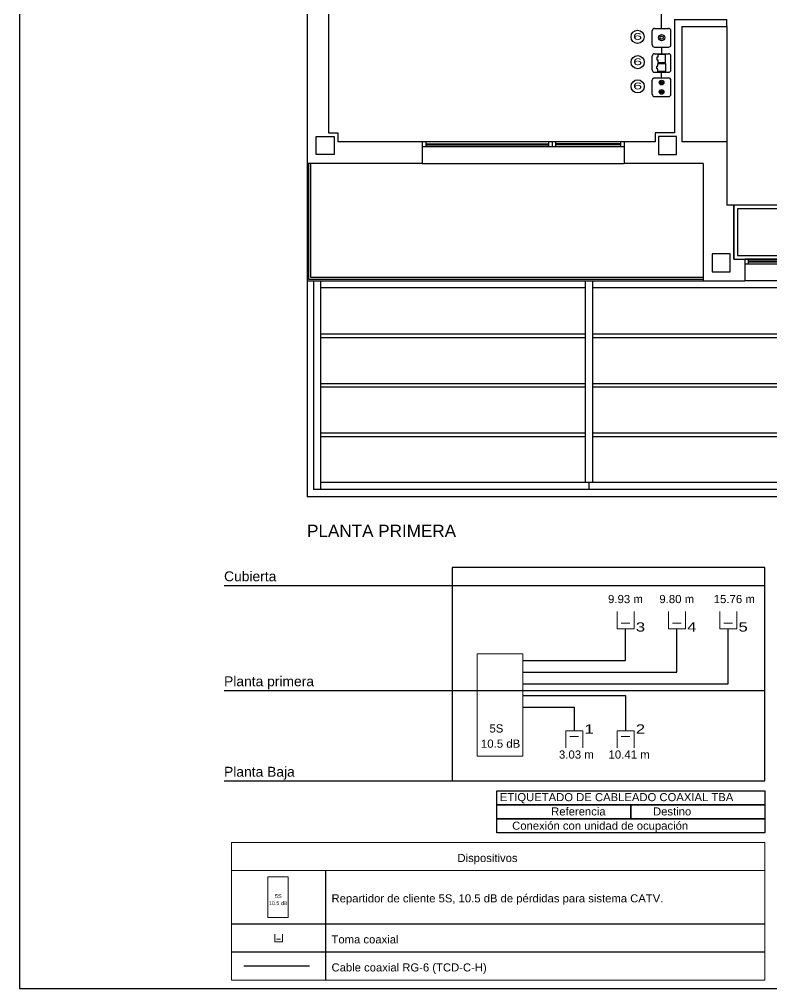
# Model space of a CAD drawing. Header units: millimetres. Extents: x 441156 to 441876, y 4514765 to 4515211.
# Drawn here: x 441536.12 to 441546.56, y 4515133.81 to 4515147.27 of the extents above; entities that cross this region are included whole.
import ezdxf
from ezdxf.enums import TextEntityAlignment as Align

# ---------------------------------------------------------------- set-up
doc = ezdxf.new("R2010")
doc.units = ezdxf.units.MM
doc.layers.add('01_cartela', color=6, linetype='Continuous', plot=False)
for name, color, linetype in [('01_mono PRIMERA', 2, 'Continuous'), ('01_solar térmico', 3, 'Continuous'), ('01_textos', 7, 'Continuous'), ('BORDE-A1', 4, 'Continuous'), ('CALEFAC_NOTAS', 7, 'Continuous'), ('VENTILACIÓN NOTAS', 7, 'Continuous')]:
    doc.layers.add(name, color=color, linetype=linetype)
doc.layers.add('FPL_PLANO_LEYENDA_ESQ_TBA_COAX_ESPANYA', color=7, linetype='Continuous', lineweight=0)
doc.layers.add('FPL_PLANO_TBA_COAX_ESPANYA', color=7, linetype='Continuous', lineweight=0)
doc.styles.add('CYPETXT_romans', font='arial.ttf', dxfattribs={"height": 0.2})
doc.styles.add('Estilo1', font='swissel.ttf')
doc.styles.add('NIEVES2', font='sanss___.ttf')

# ---------------------------------------------------------------- blocks, each defined once
blk = doc.blocks.new('A$C065C7C63')
at = {"layer": '01_mono PRIMERA', "color": 254}
for p, q in [((2.307, 7.605, 0), (2.307, 5.055, 0)), ((2.007, 7.405, 0), (2.007, 4.63, 0)), ((7.107, 6.63, 0), (7.832, 6.63, 0)), ((7.832, 6.53, 0), (7.832, 6.63, 0)), ((7.207, 6.53, 0), (7.207, 4.93, 0)), ((7.207, 6.53, 0), (7.832, 6.53, 0)), ((7.832, 6.53, 0), (7.832, 4.93, 0)), ((3.607, 4.93, 0), (2.432, 4.93, 0)), ((3.607, 4.93, 0), (3.607, 4.63, 0)), ((6.407, 4.93, 0), (3.607, 4.93, 0)), ((6.407, 4.86, 0), (3.607, 4.86, 0)), ((3.657, 4.93, 0), (3.657, 4.86, 0)), ((3.657, 4.902, 0), (5.357, 4.902, 0)), ((3.657, 4.888, 0), (5.357, 4.888, 0)), ((5.357, 4.93, 0), (5.357, 4.86, 0)), ((5.407, 4.93, 0), (5.407, 4.86, 0)), ((5.457, 4.93, 0), (5.457, 4.86, 0)), ((6.357, 4.902, 0), (5.457, 4.902, 0)), ((6.357, 4.888, 0), (5.457, 4.888, 0)), ((6.357, 4.93, 0), (6.357, 4.86, 0)), ((6.837, 4.93, 0), (6.407, 4.93, 0)), ((6.407, 4.93, 0), (6.407, 4.63, 0)), ((7.832, 4.93, 0), (7.207, 4.93, 0)), ((7.832, 4.93, 0), (7.832, 4.05, 0)), ((3.607, 4.63, 0), (2.007, 4.63, 0)), ((2.007, 4.63, 0), (2.007, 3, 0)), ((2.027, 4.63, 0), (2.027, 3.02, 0)), ((2.057, 4.63, 0), (2.057, 3.05, 0)), ((3.607, 4.63, 0), (6.407, 4.63, 0)), ((7.507, 4.63, 0), (6.407, 4.63, 0)), ((7.507, 4.63, 0), (7.507, 3, 0)), ((7.932, 3.3, 0), (8.082, 3.3, 0)), ((8.782, 3.3, 0), (8.082, 3.3, 0)), ((8.082, 3.3, 0), (8.082, 3, 0)), ((8.132, 3.3, 0), (8.132, 3.23, 0)), ((8.732, 3.272, 0), (8.132, 3.272, 0)), ((8.732, 3.258, 0), (8.132, 3.258, 0)), ((8.782, 3.23, 0), (8.082, 3.23, 0)), ((2.007, 3, 0), (7.507, 3, 0)), ((2.007, 3, 0), (2.007, 0, 0)), ((2.027, 3.02, 0), (7.507, 3.02, 0)), ((2.057, 3.05, 0), (7.507, 3.05, 0)), ((2.097, 3, 0), (2.097, 0.1, 0)), ((2.197, 0.1, 0), (2.197, 3, 0)), ((5.872, 0.2), (5.872, 3)), ((5.972, 0.2), (5.972, 3)), ((7.507, 3, 0), (8.082, 3, 0)), ((8.782, 3, 0), (8.082, 3, 0)), ((5.872, 2.9), (2.197, 2.9, 0)), ((9.648, 2.9, 0), (5.972, 2.9)), ((2.197, 2.263, 0), (5.872, 2.263)), ((2.197, 2.213, 0), (5.872, 2.213)), ((5.972, 2.263), (9.648, 2.263, 0)), ((5.972, 2.213), (9.648, 2.213, 0)), ((2.197, 1.575, 0), (5.872, 1.575)), ((2.197, 1.525, 0), (5.872, 1.525)), ((5.972, 1.575), (9.648, 1.575, 0)), ((5.972, 1.525), (9.648, 1.525, 0)), ((2.197, 0.888, 0), (5.872, 0.888)), ((2.197, 0.838, 0), (5.872, 0.838)), ((5.972, 0.888), (9.648, 0.888, 0)), ((5.972, 0.838), (9.648, 0.838, 0)), ((9.648, 0.2, 0), (2.197, 0.2, 0)), ((5.922, 0.1), (5.922, 0.2)), ((5.922, 0.1), (5.922, 0.2)), ((9.757, 0, 0), (2.007, 0, 0)), ((9.748, 0.1, 0), (2.097, 0.1, 0))]:
    blk.add_line(p, q, dxfattribs=at)
for points in [[(7.107, 6.63), (7.107, 5.055), (6.837, 5.055), (6.837, 4.93)], [(2.307, 5.055), (2.432, 5.055), (2.432, 4.93)], [(7.932, 3.3), (7.932, 4.05), (7.832, 4.05)]]:
    blk.add_lwpolyline(points, dxfattribs=at)
for points in [[(2.382, 4.755), (2.132, 4.755), (2.132, 5.005), (2.382, 5.005), (2.382, 4.755)], [(6.887, 4.755), (7.137, 4.755), (7.137, 5.005), (6.887, 5.005), (6.887, 4.755)], [(7.632, 3.125), (7.882, 3.125), (7.882, 3.375), (7.632, 3.375), (7.632, 3.125)]]:
    blk.add_lwpolyline(points, close=True, dxfattribs=at)
at = {"layer": '01_mono PRIMERA', "color": 254, "elevation": 0}
for points in [[(9.732, 4.05), (7.932, 4.05), (7.932, 3.3), (9.732, 3.3)], [(9.682, 4), (7.982, 4), (7.982, 3.35), (9.682, 3.35)]]:
    blk.add_lwpolyline(points, close=True, dxfattribs=at)

msp = doc.modelspace()

# ---------------------------------------------------------------- hatches: boundary and pattern name
at = {"layer": '01_solar térmico'}
h = msp.add_hatch(color=202, dxfattribs=at)
edge = h.paths.add_edge_path()
edge.add_arc((441545.03771823, 4515146.39623269), 0.01612299, 0, 360)
h = msp.add_hatch(color=202, dxfattribs=at)
edge = h.paths.add_edge_path()
edge.add_arc((441545.03771822, 4515146.26724876), 0.01612299, 0, 360)

# ---------------------------------------------------------------- linework, layer by layer
at = {"layer": '01_cartela', "color": 3}
msp.add_lwpolyline([(441536.12364582, 4515155.34750872), (441536.12364582, 4515133.8124847), (441566.76163388, 4515133.8124847), (441566.76163388, 4515155.34750872)], close=True, dxfattribs=at)
at = {"layer": '01_solar térmico', "color": 202}
for p, q in [((441544.90771824, 4515146.92168529, 0.49999947), (441544.90771824, 4515147.11668529, 0.49999947)), ((441544.94021824, 4515147.14918529, 0.49999947), (441545.13521824, 4515147.14918529, 0.49999947)), ((441545.16771824, 4515146.92168529, 0.49999947), (441545.16771824, 4515147.11668529, 0.49999947)), ((441544.94021824, 4515146.88918529, 0.49999947), (441545.13521824, 4515146.88918529, 0.49999947)), ((441545.03771824, 4515146.88918529, 0.49999947), (441545.03771823, 4515146.79693453, -0.00000053)), ((441544.9087343, 4515146.57121266, -0.00000053), (441544.9087343, 4515146.76468855, -0.00000053)), ((441544.94098029, 4515146.79693453, -0.00000053), (441545.13445618, 4515146.79693453, -0.00000053)), ((441545.16670216, 4515146.57121265, -0.00000053), (441545.16670216, 4515146.76468855, -0.00000053)), ((441544.94098028, 4515146.53896667, -0.00000053), (441545.13445618, 4515146.53896667, -0.00000053)), ((441544.90873429, 4515146.23500278, -0.00000053), (441544.9087343, 4515146.42847868, -0.00000053)), ((441544.94098028, 4515146.46072466, -0.00000053), (441545.13445618, 4515146.46072466, -0.00000053)), ((441545.16670216, 4515146.23500277, -0.00000053), (441545.16670216, 4515146.42847867, -0.00000053)), ((441544.94098028, 4515146.2027568, -0.00000053), (441545.13445617, 4515146.20275679, -0.00000053))]:
    msp.add_line(p, q, dxfattribs=at)
at = {"layer": '01_solar térmico', "color": 202, "elevation": -0.00000053}
for points in [[(441545.03771824, 4515147.14918529), (441545.03771823, 4515147.95366532), (441544.38825024, 4515147.95366532), (441544.38825024, 4515149.76845559), (441543.6706826, 4515149.76845559)], [(441545.03771823, 4515146.46072466), (441545.03771823, 4515146.53896667)]]:
    msp.add_lwpolyline(points, dxfattribs=at)
for points in [[(441544.98441511, 4515146.67646972), (441545.092572, 4515146.67646972), (441545.092572, 4515146.78462661), (441544.98441511, 4515146.78462662), (441544.98441511, 4515146.74857432), (441544.97089549, 4515146.74857432), (441544.97089549, 4515146.71252202), (441544.98441511, 4515146.71252202)], [(441544.9844151, 4515146.65943149), (441545.092572, 4515146.65943149), (441545.092572, 4515146.55127459), (441544.9844151, 4515146.55127459), (441544.9844151, 4515146.58732689), (441544.97089549, 4515146.58732689), (441544.97089549, 4515146.62337919), (441544.9844151, 4515146.62337919)]]:
    msp.add_lwpolyline(points, close=True, dxfattribs=at)
at = {"layer": '01_solar térmico', "color": 202}
msp.add_lwpolyline([(441539.23802099, 4515134.12705465), (441540.15057473, 4515134.12705465)], dxfattribs=at)
for centre, radius in [((441545.03771824, 4515147.01918529, 0.49999947), 0.04333333), ((441545.03771824, 4515147.01918529, 0.49999947), 0.02166667), ((441545.03771823, 4515146.39623269, -0.00000053), 0.03224598), ((441545.03771823, 4515146.39623269, -0.00000053), 0.01612299), ((441545.03771822, 4515146.26724876, -0.00000053), 0.03224598), ((441545.03771822, 4515146.26724876, -0.00000053), 0.01612299)]:
    msp.add_circle(centre, radius, dxfattribs=at)
for centre, radius, start, end in [((441544.94021824, 4515147.11668529, 0.49999947), 0.0325, 90, 180), ((441545.13521824, 4515147.11668529, 0.49999947), 0.0325, 0, 90), ((441544.94021824, 4515146.92168529, 0.49999947), 0.0325, 180, 270), ((441545.13521824, 4515146.92168529, 0.49999947), 0.0325, 270, 0), ((441544.94098029, 4515146.76468855, -0.00000053), 0.03224598, 89.999998933, 179.999998933), ((441545.13445618, 4515146.76468855, -0.00000053), 0.03224598, 359.999998933, 89.999998933), ((441544.94098028, 4515146.57121266, -0.00000053), 0.03224598, 179.999998933, 269.999998933), ((441545.13445618, 4515146.57121265, -0.00000053), 0.03224598, 269.999998933, 359.999998933), ((441544.94098028, 4515146.42847868, -0.00000053), 0.03224598, 89.999998933, 179.999998933), ((441545.13445618, 4515146.42847867, -0.00000053), 0.03224598, 359.999998933, 89.999998933), ((441544.94098028, 4515146.23500278, -0.00000053), 0.03224598, 179.999998933, 269.999998933), ((441545.13445617, 4515146.23500278, -0.00000053), 0.03224598, 269.999998933, 359.999998933)]:
    msp.add_arc(centre, radius, start, end, dxfattribs=at)
at = {"layer": 'BORDE-A1', "ltscale": 0.01}
for points in [[(441543.11301634, 4515138.37122348), (441544.53801634, 4515138.37122348), (441544.53801634, 4515138.81126573)], [(441543.11301634, 4515138.20836634), (441545.25051634, 4515138.20836634), (441545.25051634, 4515138.81126573)], [(441543.11301634, 4515138.04550919), (441545.96301634, 4515138.04550919), (441545.96301634, 4515138.81126573)], [(441543.11301634, 4515137.88265205), (441544.53801634, 4515137.88265205), (441544.53801634, 4515137.39408062)], [(441543.11301634, 4515137.71979491), (441543.82551634, 4515137.71979491), (441543.82551634, 4515137.39408062)]]:
    msp.add_lwpolyline(points, dxfattribs=at)
at = {"layer": 'CALEFAC_NOTAS', "color": 7}
for p, q in [((441538.96468301, 4515139.41109587), (441546.46968301, 4515139.41109587)), ((441538.96468301, 4515137.9528948), (441546.46968301, 4515137.9528948)), ((441538.96468301, 4515136.6967345), (441546.46968301, 4515136.6967345))]:
    msp.add_line(p, q, dxfattribs=at)
msp.add_lwpolyline([(441542.13134968, 4515136.6967345), (441546.46968301, 4515136.6967345), (441546.46968301, 4515139.66104037), (441542.13134968, 4515139.66104037), (441542.13134968, 4515136.6967345)], close=True, dxfattribs=at)
at = {"layer": 'FPL_PLANO_LEYENDA_ESQ_TBA_COAX_ESPANYA', "lineweight": 9}
for p, q in [((441542.74974793, 4515136.5611795), (441546.46968301, 4515136.5611795)), ((441542.74974793, 4515136.5611795), (441542.74974793, 4515135.9769295)), ((441546.46968301, 4515136.5611795), (441546.46968301, 4515135.9769295)), ((441542.74974793, 4515135.9769295), (441546.46968301, 4515135.9769295)), ((441539.06918301, 4515135.8413745), (441546.46968301, 4515135.8413745)), ((441539.06918301, 4515135.8413745), (441539.06918301, 4515133.9318745)), ((441546.46968301, 4515135.8413745), (441546.46968301, 4515133.9318745)), ((441539.06918301, 4515135.4518745), (441546.46968301, 4515135.4518745)), ((441539.06918301, 4515133.9318745), (441546.46968301, 4515133.9318745))]:
    msp.add_line(p, q, dxfattribs=at)
at = {"layer": 'FPL_PLANO_LEYENDA_ESQ_TBA_COAX_ESPANYA'}
for p, q in [((441539.66768301, 4515134.46225748), (441539.66768301, 4515134.5683745)), ((441539.69421227, 4515134.49762982), (441539.74727078, 4515134.49762982)), ((441539.77380003, 4515134.46225748), (441539.77380003, 4515134.5683745)), ((441539.66768301, 4515134.46225748), (441539.77380003, 4515134.46225748))]:
    msp.add_line(p, q, dxfattribs=at)
at = {"layer": 'FPL_PLANO_LEYENDA_ESQ_TBA_COAX_ESPANYA', "color": 9, "true_color": 0xc0c0c0}
msp.add_lwpolyline([(441546.46968301, 4515135.8413745), (441539.06918301, 4515135.8413745)], dxfattribs=at)
at = {"layer": 'FPL_PLANO_LEYENDA_ESQ_TBA_COAX_ESPANYA', "color": 254, "true_color": 0xdad7d3}
for points in [[(441539.06918301, 4515135.8413745), (441546.46968301, 4515135.8413745), (441546.46968301, 4515135.4518745), (441539.06918301, 4515135.4518745)], [(441539.06918301, 4515134.3213745), (441546.46968301, 4515134.3213745), (441546.46968301, 4515134.3213745), (441539.06918301, 4515134.3213745)]]:
    msp.add_lwpolyline(points, close=True, dxfattribs=at)
at = {"layer": 'FPL_PLANO_LEYENDA_ESQ_TBA_COAX_ESPANYA'}
msp.add_lwpolyline([(441539.85566173, 4515135.3663745), (441539.57268301, 4515135.3663745), (441539.57268301, 4515134.80041706), (441539.85566173, 4515134.80041706), (441539.85566173, 4515135.3663745)], close=True, dxfattribs=at)
at = {"layer": 'FPL_PLANO_TBA_COAX_ESPANYA'}
for p, q in [((441544.41926634, 4515138.81126573), (441544.41926634, 4515139.04876573)), ((441544.65676634, 4515138.81126573), (441544.65676634, 4515139.04876573)), ((441545.13176634, 4515138.81126573), (441545.13176634, 4515139.04876573)), ((441545.36926634, 4515138.81126573), (441545.36926634, 4515139.04876573)), ((441545.84426634, 4515138.81126573), (441545.84426634, 4515139.04876573)), ((441546.08176634, 4515138.81126573), (441546.08176634, 4515139.04876573)), ((441544.41926634, 4515138.81126573), (441544.65676634, 4515138.81126573)), ((441544.47864134, 4515138.8904324), (441544.59739134, 4515138.8904324)), ((441545.13176634, 4515138.81126573), (441545.36926634, 4515138.81126573)), ((441545.19114134, 4515138.8904324), (441545.30989134, 4515138.8904324)), ((441545.84426634, 4515138.81126573), (441546.08176634, 4515138.81126573)), ((441545.90364134, 4515138.8904324), (441546.02239134, 4515138.8904324)), ((441543.70676634, 4515137.39408062), (441543.94426634, 4515137.39408062)), ((441543.70676634, 4515137.39408062), (441543.70676634, 4515137.15658062)), ((441543.94426634, 4515137.39408062), (441543.94426634, 4515137.15658062)), ((441544.41926634, 4515137.39408062), (441544.65676634, 4515137.39408062)), ((441544.41926634, 4515137.39408062), (441544.41926634, 4515137.15658062)), ((441544.65676634, 4515137.39408062), (441544.65676634, 4515137.15658062)), ((441543.76614134, 4515137.31491395), (441543.88489134, 4515137.31491395)), ((441544.47864134, 4515137.31491395), (441544.59739134, 4515137.31491395))]:
    msp.add_line(p, q, dxfattribs=at)
msp.add_lwpolyline([(441543.11301634, 4515138.46380737), (441542.47968301, 4515138.46380737), (441542.47968301, 4515137.0407687), (441543.11301634, 4515137.0407687), (441543.11301634, 4515138.46380737)], close=True, dxfattribs=at)
at = {"layer": 'VENTILACIÓN NOTAS', "color": 5}
for p, q in [((441542.74974793, 4515136.3664295), (441546.46968301, 4515136.3664295)), ((441544.6120362, 4515136.3664295), (441544.6120362, 4515136.1716795)), ((441542.74974793, 4515136.1716795), (441546.46968301, 4515136.1716795)), ((441540.37068301, 4515135.4518745), (441540.37068301, 4515134.3213745)), ((441539.06918301, 4515134.7108745), (441546.46968301, 4515134.7108745)), ((441539.06918301, 4515134.3213745), (441546.46968301, 4515134.3213745)), ((441540.37068301, 4515134.3213745), (441540.37068301, 4515133.9318745))]:
    msp.add_line(p, q, dxfattribs=at)
for points in [[(441542.74974793, 4515136.5611795), (441546.46968301, 4515136.5611795), (441546.46968301, 4515136.3664295), (441542.74974793, 4515136.3664295)], [(441542.74974793, 4515136.3664295), (441544.60971547, 4515136.3664295), (441544.60971547, 4515136.1716795), (441542.74974793, 4515136.1716795)], [(441544.60971547, 4515136.3664295), (441546.46968301, 4515136.3664295), (441546.46968301, 4515136.1716795), (441544.60971547, 4515136.1716795)], [(441542.74974793, 4515136.1716795), (441546.46968301, 4515136.1716795), (441546.46968301, 4515135.9769295), (441542.74974793, 4515135.9769295)]]:
    msp.add_lwpolyline(points, close=True, dxfattribs=at)
for centre in [(441544.70459755, 4515147.03149321, 0.49999947), (441544.70561361, 4515146.68025852, -0.00000053), (441544.70561361, 4515146.34404864, -0.00000053)]:
    msp.add_circle(centre, 0.09128687, dxfattribs=at)

# ---------------------------------------------------------------- block references
at = {"layer": '01_mono PRIMERA'}
msp.add_blockref('A$C065C7C63', (441538.10947956, 4515140.64417545), dxfattribs=at)

# ---------------------------------------------------------------- texts
at = {"layer": '01_textos', "color": 5, "style": 'Estilo1'}
msp.add_text('PLANTA PRIMERA', height=0.1697265748, dxfattribs=at).set_placement((441540.11669869, 4515140.08570042, -0.00000053))
for s, height, p in [('ETIQUETADO DE CABLEADO COAXIAL TBA', 0.1119292596, (441542.79249793, 4515136.38247716)), ('Referencia', 0.11192926, (441543.50459726, 4515136.18422664)), ('Destino', 0.11192926, (441544.91846547, 4515136.18422664)), ('Conexión con unidad de ocupación', 0.1119292596, (441542.96349793, 4515135.98598775)), ('Dispositivos', 0.1119292596, (441542.20418301, 4515135.5373745)), ('Repartidor de cliente 5S, 10.5 dB de pérdidas para sistema CATV.', 0.1119292596, (441540.45618301, 4515134.9768745)), ('Toma coaxial', 0.1119292596, (441540.45618301, 4515134.4068745)), ('Cable coaxial RG-6 (TCD-C-H)', 0.1119292596, (441540.45618301, 4515134.0173745))]:
    msp.add_text(s, height=height, dxfattribs=at).set_placement(p, align=Align.BOTTOM_LEFT)
at = {"layer": 'FPL_PLANO_LEYENDA_ESQ_TBA_COAX_ESPANYA', "style": 'CYPETXT_romans'}
for s, p in [(' 5S ', (441539.65182769, 4515135.05516883)), ('10.5 dB', (441539.58754684, 4515134.95587805))]:
    msp.add_text(s, height=0.053333333, dxfattribs=at).set_placement(p, align=Align.BOTTOM_LEFT)
at = {"layer": 'VENTILACIÓN NOTAS', "color": 5, "style": 'NIEVES2', "width": 1.751796}
for p, p2 in [((441544.64175567, 4515146.98990552, 0.49999947), (441544.76743732, 4515146.98990552, 0.49999947)), ((441544.64277173, 4515146.63867083, -0.00000053), (441544.76845338, 4515146.63867083, -0.00000053)), ((441544.64277173, 4515146.30246095, -0.00000053), (441544.76845337, 4515146.30246096, -0.00000053))]:
    msp.add_text('6', height=0.0940678, rotation=0.000000849, dxfattribs=at).set_placement(p, p2, align=Align.FIT)
at = {"layer": 'VENTILACIÓN NOTAS', "color": 5, "style": 'NIEVES2'}
for s, height, p in [('Cubierta', 0.13739996, (441538.96468301, 4515139.47024834)), ('Planta primera', 0.1373999596, (441538.96468301, 4515138.01204727)), ('Planta Baja', 0.1373999596, (441538.96468301, 4515136.75588697))]:
    msp.add_text(s, height=height, dxfattribs=at).set_placement(p)
for s, p in [('9.93 m', (441544.29398431, 4515139.1326824)), ('9.80 m', (441545.00648431, 4515139.1326824)), ('15.76 m', (441545.76080665, 4515139.1326824)), (' 5S ', (441542.60410692, 4515137.33517044)), ('10.5 dB', (441542.53000692, 4515137.12405933)), ('3.03 m', (441543.61286334, 4515136.97305057)), ('10.41 m', (441544.30089632, 4515136.97305057))]:
    msp.add_text(s, height=0.113354967, dxfattribs=at).set_placement(p, align=Align.BOTTOM_LEFT)
at = {"layer": 'VENTILACIÓN NOTAS', "color": 5, "style": 'NIEVES2', "width": 1.311254}
for s, p, p2 in [('3', (441544.68051634, 4515138.7716824), (441544.80876634, 4515138.7716824)), ('4', (441545.39301634, 4515138.7716824), (441545.52126634, 4515138.7716824)), ('5', (441546.10551634, 4515138.7716824), (441546.23376634, 4515138.7716824)), ('1', (441543.96801634, 4515137.35449729), (441544.09626634, 4515137.35449729)), ('2', (441544.68051634, 4515137.35449729), (441544.80876634, 4515137.35449729))]:
    msp.add_text(s, height=0.12823996, dxfattribs=at).set_placement(p, p2, align=Align.FIT)

doc.saveas('drawing.dxf')
